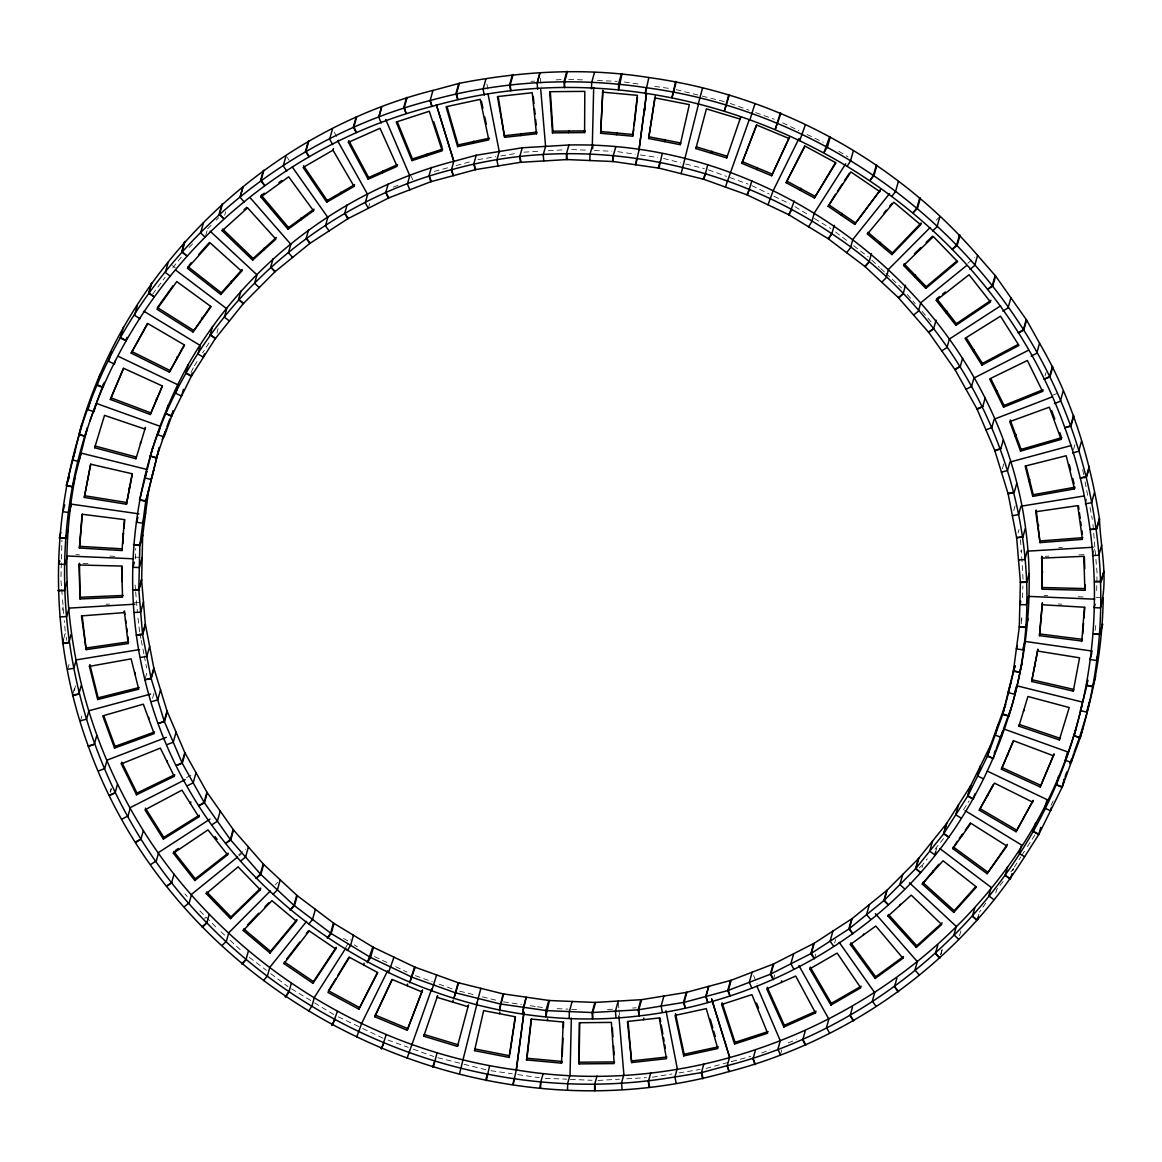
<?xml version="1.0" encoding="UTF-8"?>
<svg xmlns="http://www.w3.org/2000/svg" width="1162" height="1162" viewBox="0 0 1162 1162"><rect width="100%" height="100%" fill="white"/><g stroke="black" fill="none" stroke-linecap="round" stroke-linejoin="round"><path stroke-width="0.75" stroke-dasharray="5 3.75" d="M1022.575 597.82L1022.865 585.997M61.005 576.657L61.92 540.17M135.344 558.878L135.591 548.435M1096.652 590.557L1097.073 573.186L1092.832 522.842M1023.039 579.228L1021.311 549.873L1019.902 554.913M1095.127 630.472L1095.824 625.316M1021.209 623.762L1022.153 616.426L1021.166 620.435M62.225 610.181L63.169 606.811M63.445 639.579L65.333 632.854L64.302 620.697M65.45 633.479L64.854 634.539M67.628 669.312L69.938 660.902M73.061 693.365L75.399 684.941M74.194 690.62L75.603 685.565M205.703 235.552L207.112 230.512M80.512 720.803L82.865 712.379M224.687 215.26L225.617 211.891M217.018 333.131L218.064 328.599M110.172 791.729L111.116 788.359M110.492 792.295L111.436 788.94M145.395 678.1L146.804 673.045M152.585 698.231L153.994 693.177M368.325 208.303L369.734 203.248M204.832 918.808L205.296 917.138M773.369 979.711L774.778 974.671M780.385 1054.82L781.794 1049.78M814.446 958.795L815.855 953.741M834.65 942.934L835.58 939.564M1002.385 468.78L1003.794 463.74M1045.016 375.892L1045.96 372.523M1013.743 510.626L1015.152 505.572M922.018 867.622L922.948 864.252L927.32 858.805M1018.086 532.951L1019.03 529.582M935.744 851.586L936.688 848.216M1073.543 449.563L1074.952 444.523M940.523 954.844L941.932 949.804M940.973 954.394L942.382 949.339M959.507 935.802L960.901 930.733M1085.337 503.8L1087.69 495.39L1084.03 476.522M977.547 918.881L979.9 910.471M995.747 892.924L996.662 889.54L1003.227 881.392M1092.992 553.882L1094.88 547.142M1012.567 870.832L1013.38 868.61L1012.915 870.28M191.105 372.348L194.083 366.277M1050.985 805.353L1054.864 797.597M208.986 342.892L202.609 352.885M152.629 294.131L165.091 277.384M345.637 947.437L350.503 939.797M963.516 809.711L969.137 800.894M1014.324 867.142L1020.861 856.873M1021.805 855.406L1026.482 848.071M1027.44 846.619L1034.921 834.882M194.403 365.725L198.963 358.593M172.717 267.856L182.536 255.596M934.96 849.262L943.704 838.354M985.754 903.15L979.435 912.141M1010.867 871.863L1013.046 869.147M189.072 247.433L194.01 242.466M207.591 228.827L211.281 225.094M216.219 220.141L218.688 217.657M275.205 884.848L277.718 882.321M936.151 220.257L939.927 216.466M919.244 867.985L921.713 865.501M238.675 854.825L245.618 849.19M967.83 263.266L974.802 257.601M238.936 855.915L241.711 853.663M186.385 777.61L192.819 774.328M1052.99 395.08L1059.788 392.48M761.633 1053.019L769.927 1049.838M788.185 1042.851L796.478 1039.656M393.308 187.126L401.384 184.032M456.114 165.57L471.191 161.474M706.06 1068.43L731.886 1061.429M731.857 1061.502L750.812 1056.389M434.297 171.41L449.389 167.357M477.887 159.644L495.738 156.725M500.895 155.926L518.078 153.079M652.405 1077.189L671.839 1074.022M678.913 1072.933L700.12 1069.461M548.319 150.755L565.749 149.68M531.034 81.34L534.622 81.137M556.133 79.873L561.507 79.553M607.523 1009.502L612.911 1009.182M632.651 1008.035L636.253 1007.817M597.98 1080.471L619.491 1079.178M626.667 1078.815L646.377 1077.624M523.902 152.164L541.347 151.133M106.003 604.269L109.591 604.051M134.574 602.57L141.72 602.148M1058.8 547.636L1062.388 547.418M1045.35 556.293L1048.894 556.148M1079.004 554.87L1084.32 554.637M83.025 563.41L90.128 563.585M594.392 150.537L611.895 151.234M568.683 79.306L583.063 79.887M597.442 80.527L617.211 81.34M75.879 554.666L79.495 554.826M109.911 556.104L115.299 556.337M134.995 557.15L142.171 557.455M1044.144 595.351L1047.732 595.496M1078.162 596.774L1083.565 597.007M1096.071 597.529L1101.445 597.762M557.15 1008.674L567.957 1009.11M571.559 1009.299L576.962 1009.517M545.196 1078.292L566.765 1079.178M570.353 1079.396L591.937 1080.282M571.66 149.535L587.406 150.218M1058.321 603.979L1061.879 604.196M624.372 81.994L640.436 84.303M640.335 154.953L657.692 157.422M530.293 1005.74L535.653 1006.51M537.44 1006.757L544.586 1007.788M517.758 1074.603L539.168 1077.668M654.743 86.351L670.794 88.661M617.792 151.685L635.135 154.197M503.509 1001.876L521.36 1004.447M490.974 1070.71L512.369 1073.79M685.653 164.002L704.39 168.635M676.11 89.619L698.856 95.269M702.356 96.141L725.103 101.791M459.658 991.171L475.432 995.093M482.448 996.836L498.207 1000.758M437.798 1057.71L460.544 1063.361M464.03 1064.276L486.776 1069.926M663.517 158.468L680.54 162.738M729.823 177.568L748.008 184.061M730.244 103.447L748.909 110.143M755.692 112.583L774.357 119.279M415.371 975.659L432.366 981.759M439.163 984.199L452.759 989.08M387.905 1040.034L408.269 1047.34M413.338 1049.199L433.702 1056.505M708.37 169.841L726.526 176.392M773.979 196.262L789.811 203.786M782.622 122.823L798.875 130.58M806.994 134.458L823.248 142.214M374.542 956.573L387.556 962.79M395.69 966.668L407.092 972.115M338.389 1016.852L359.523 1026.932M362.747 1028.515L383.881 1038.596M751.858 185.659L769.229 193.996M814.373 218.514L830.83 228.478M838.79 151.234L848.013 156.841M343.502 938.344L348.121 941.147M354.265 944.88L357.344 946.754M291.546 988.833L311.518 1000.976M314.568 1002.864L334.54 1015.007M794.968 206.676L809.899 215.783M853.634 245.734L868.072 256.671M172.412 265.575L175.288 267.754M249.336 957.357L266.49 970.357M270.761 973.625L287.915 986.611M835.551 232.022L849.451 242.582M885.865 273.288L901.625 287.973M215.754 926.884L198.949 909.977M220.998 931.75L224.92 935.41M230.12 940.305L241.899 951.271M871.878 260.23L879.503 267.362M880.781 268.553L884.587 272.111M922.134 311.489L931.677 322.44M184.918 893.854L187.256 896.527M907.304 294.509L915.278 303.66M287.087 157.277L289.193 160.269M334.22 132.163L338.621 140.05M411.275 176.406L412.684 179.703M753.542 975.499L757.072 983.735M486.922 84.216L488.301 91.275M1082.693 469.651L1083.696 474.808M1090.014 507.387L1091.35 514.258M1091.684 515.972L1092.353 519.399M139.6 631.852L137.581 614.524M139.934 633.566L140.936 638.722M141.27 640.436L142.272 645.593M142.941 649.035L143.943 654.177M144.277 655.905L146.601 667.932M66.118 636.921L66.786 640.349M540.403 78.29L541.158 87.208M618.387 1002.806L618.852 1008.151M618.997 1009.88L619.448 1015.225M135.082 584.98L135.533 590.194M135.678 591.923L137.436 612.795M60.976 580.768L61.557 587.725M61.702 589.454L62.443 598.139M62.588 599.868L63.721 613.754M1020.468 539.734L1021.166 548.173"/><path stroke-width="1.5" d="M579.068 1063.898L579.286 1022.72L611.401 1022.415L614.161 1063.579L579.068 1063.898L579.751 1022.821M584.588 132.555L584.806 91.362L549.713 91.696L552.473 132.86L584.588 132.555L585.067 130.87L552.952 131.175L552.473 132.86M615.947 1017.302L615.424 1011.129L618.242 1001.034L594.915 1002.443L549.437 1000.526L503.001 993.859L458.089 982.66L415.168 967.249L373.423 947.364L333.988 923.412L297.254 895.655L263.658 864.397L233.547 829.973L206.923 792.223L184.802 752.613L167.037 711.057L153.834 668.034L145.323 623.994L141.619 580.085L142.665 535.479L148.518 491.323L159.121 448.082M159.31 447.472L145.7 501.418L139.847 545.574L138.786 589.526L142.592 634.728L151.016 678.129L164.22 721.152L182.274 763.289L204.091 802.317L230.323 839.56L260.375 874.027L293.928 905.329L331.17 933.522L370.605 957.473L412.35 977.344L455.272 992.755L500.183 1003.953L546.605 1010.62L592.097 1012.538L638.098 1009.836L684.113 1002.356L727.702 990.59L770.319 974.264L810.829 953.668L848.812 929.048L884.326 900.23L915.54 868.842L943.573 833.924L967.917 795.723L987.627 755.75L1002.69 714.528L1013.366 671.316L1019.292 627.16L1020.381 581.915L1016.677 538.006L1008.166 493.966L994.73 450.333L976.908 408.806L955.077 369.777L928.859 332.535L898.342 297.603L864.746 266.345L828.012 238.588L788.577 214.636L746.832 194.751L703.911 179.34L658.999 168.141L613.231 161.533L567.085 159.557L543.758 160.966L543.235 154.793L545.588 146.368L540.751 89.663M666 1010.737L677.272 1068.546L674.919 1076.956L701.412 1072.628L727.252 1065.641L729.068 1071.524C471.903 1145.688 178.411 999.291 88.21 745.946C39.668 613.333 50.634 460.501 120.528 337.387C186.588 221.172 300.827 133.95 430.143 100.498L431.959 106.425C685.87 33.407 975.514 177.597 1064.871 427.79C1113.181 558.748 1102.012 709.75 1033.221 831.411C967.931 946.246 855.159 1032.815 727.209 1065.67L729.039 1071.611C849.553 1040.179 958.461 962.586 1024.593 856.699M676.095 1083.028L674.904 1076.927C506.138 1106.151 325.796 1045.829 206.821 922.86C81.195 795.331 31.389 598.72 87.382 427.848L72.596 486.776L66.321 485.876L69.139 475.766L68.674 479.209M1089.375 702.022L1086.528 712.117L1080.369 710.578L1082.243 703.852C1025.843 951.213 762.17 1110.93 516.32 1069.955C382.603 1052.118 257.761 979.726 174.009 874.202C87.092 763.928 48.702 616.702 74.949 478.352M540.577 1088.315L540.722 1082.2L543.075 1073.79M566.417 159.572L566.562 153.413L568.915 145.003C804.859 139.76 1024.535 333.901 1029.082 573.767C1031.391 682.254 992.9 791.409 920.609 872.677C848.565 953.087 746.222 1003.707 639.274 1015.908C421.341 1042.27 196.422 895.989 144.93 679.77C118.393 574.115 135.722 459.687 188.186 364.665C244.848 264.98 342.732 189.842 453.805 161.3L436.418 104.856M567.535 1089.491L567.681 1083.304L570.034 1074.894L571.355 1018.13M569.206 1017.709L569.351 1011.536L572.169 1001.441M589.831 160.559L589.976 154.386M591.502 88.791L591.647 82.604L594.465 72.509M593.68 87.441L592.315 146.005L589.976 154.415M592.693 148.663L592.78 145.003M613.231 161.533L613.376 155.388L615.729 146.978M594.508 1090.61L594.653 1084.451L596.992 1076.041M618.242 1001.078L641.584 999.669L686.277 992.406L708.704 986.32L705.886 996.43L707.731 1002.37L705.886 996.43L708.733 986.349L731.159 980.292L773.732 963.894L814.213 943.239L852.167 918.561L887.143 890.136L918.372 858.747L946.391 823.829L970.735 785.628L990.445 745.655L1005.696 703.823L1002.69 714.528L1008.877 716.068C1065.06 538.718 985.739 335.193 831.876 233.765C722.038 159.368 579.548 133.848 451.466 169.754L453.296 175.68L475.723 169.594L520.416 162.331L543.758 160.922M1074.037 752.337C1092.745 703.141 1102.418 650.415 1103.232 597.834M1039.511 343.197C1071.059 397.041 1089.811 457.61 1099.484 519.051C1100.53 548.493 1108.621 579.01 1100.414 607.929L1094.096 607.668L1095.04 604.298M561.522 1063.143L563.221 1022.023L531.179 1019.074L526.517 1059.918L561.522 1063.143L561.987 1061.458L526.982 1058.248L526.517 1059.918M562.219 1056.098L562.96 1038.218M563.396 1027.484L563.614 1022.124M600.652 133.252L602.831 90.433L600.652 133.252L632.694 136.201L633.769 129.185M617.182 132.642L616.673 134.719M79.423 548.028L82.066 514.243L124.407 519.603L121.981 550.541L79.423 548.028L82.4 514.33M122.852 543.7L123.245 533.358M124.073 528.231L124.741 519.646M1039.467 635.658L1042.372 603.049L1039.467 635.658L1081.807 641.032L1082.272 639.347L1039.932 633.973M1081.807 641.032L1084.466 607.232L1041.893 604.734M1082.693 634.016L1083.536 623.34M1083.957 618.01L1084.785 607.334M526.982 1058.248L531.455 1019.161M632.694 136.201L637.357 95.342L602.352 92.118M634.176 125.641L637.43 97.216M486.37 1080.558L489.522 1066.091M612.563 161.474L613.376 155.388M513.967 1078.365L513.154 1084.451L516.277 1069.941L524.004 1011.986L516.32 1069.955M636.587 158.715L635.774 164.801L638.955 150.305L646.435 94.107L638.955 150.305M430.114 100.571L432.961 90.389C265.575 132.846 124.726 267.681 78.871 434.733L85.029 436.258C133.427 275.946 270.02 147.487 431.959 106.425L430.114 100.571C500.009 80.991 574.275 76.837 646.014 87.644L645.259 93.744L648.846 77.549C774.865 94.761 894.522 158.86 977.576 255.35L974.744 265.473L969.936 269.366M658.999 168.141L662.166 153.645M539.909 1088.286L540.722 1082.2M509.072 1057.42L515.245 1016.779L483.639 1010.591L474.532 1050.651L509.072 1057.42L509.537 1055.735L475.011 1048.966L474.532 1050.651M648.643 138.496L654.802 97.855L689.342 104.624L680.249 144.684L648.643 138.496L655.281 96.17M509.813 1053.963L515.449 1016.852M84.303 497.438L90.607 464.175L132.221 473.776L126.455 504.235L84.303 497.438L90.738 464.234M126.455 504.235L132.366 473.791M664.984 139.513L664.446 141.59M1031.653 681.484L1037.884 649.355L1031.653 681.484L1073.281 691.099L1073.746 689.415L1032.132 679.799M1073.281 691.099L1079.571 657.823L1037.419 651.025M1006.103 702.182L1014.963 666.131M81.848 424.014L66.408 485.237L72.596 486.776M146.833 471.22L139.513 499.878L145.7 501.418L148.634 490.684M152.658 447.617L147.254 469.535L81.166 453.107L78.813 461.517L72.625 459.978L75.472 449.883M433.223 1067.37L437.028 1053.033M658.346 168.011L659.813 162.055M459.469 1073.935L477.248 1002.835M476.594 1004.375L480.879 988.325M681.121 173.675L698.478 104.304M698.246 104.115L702.531 88.065M703.911 179.34L707.716 164.975M485.701 1080.457L487.168 1074.501M1086.862 685.333L1082.723 702.168L1016.619 685.725L1014.281 694.15L1008.093 692.61L1010.911 682.515M457.45 1046.41L468.475 1005.014L467.995 1006.699L437.159 997.359L437.638 995.674L423.767 1036.199L457.45 1046.41L457.93 1044.725L424.232 1034.514L423.767 1036.199M695.878 148.576L706.423 108.865L740.107 119.076L740.586 117.391L726.715 157.916L695.878 148.576L696.358 146.891L727.18 156.231L726.715 157.916M87.992 409.678L90.781 399.568M99.961 374.542L96.925 385.247L102.881 387.382L104.304 382.342M64.723 504.933L62.85 511.658L69.154 512.573L71.507 504.163L138.874 513.851M166.398 428.56L156.304 458.177L150.305 456.027C192.311 316.877 310.879 205.369 451.452 169.725L453.267 175.651L430.841 181.708L388.863 197.845L347.787 218.761L309.833 243.439L274.857 271.864L243.207 303.732L215.246 338.694L191.265 376.372L171.802 415.764L164.06 436.97L158.047 434.82L160.4 426.396L96.315 403.403L93.962 411.827L87.963 409.663M60.816 532.414L59.393 538.108L65.711 538.369L68.064 529.959M111.494 351.2L108.705 361.309L114.428 364.04L115.372 360.67M123.346 327.292L120.252 337.968L125.961 340.684L126.905 337.329M58.768 564.166L59.698 560.81L58.725 564.166L65.087 564.442L67.44 556.017L133.557 558.791M94.659 447.733L95.124 446.048L136.404 457.058L135.925 458.743L94.659 447.733L104.522 415.357L144.959 429.098L145.439 427.413L135.925 458.743M110.332 399.452L123.666 368.31L162.491 386.031L150.276 414.543L110.332 399.452L123.433 368.267M137.377 305.286L134.589 315.396L139.992 318.693M58.158 590.877L64.462 590.499L66.8 582.089M131.19 353.103L147.835 323.559L184.613 345.07L169.361 372.13L131.19 353.103L147.429 323.428M151.438 283.296L148.62 293.39L154.009 296.688L148.954 292.853L151.772 282.758M79.016 564.993L79.481 563.309L80.033 598.953L122.547 597.137L121.618 566.068L79.016 564.993L80.033 598.953M168.127 262.336L165.338 272.46L170.378 276.265M63.445 639.579L62.516 642.949L68.848 642.571L71.202 634.162M184.511 241.943L181.693 252.038L186.733 255.843L182.1 251.529L184.918 241.435M140.442 443.913L140.515 442.112M203.423 222.828L200.634 232.952L205.238 237.237M129.345 489.013L129.403 487.241M150.276 414.543L162.288 385.944M86.613 647.946L128.619 641.845L128.14 643.53L86.148 649.631L82.182 615.991M156.391 400.294L156.463 398.45M72.77 695.66L78.842 694.034L81.18 685.609M123.201 535.072L123.666 533.387M169.361 372.13L184.235 344.896M89.401 666.378L89.866 664.693L98.16 697.839L97.695 699.524L138.714 689.197L131.117 658.854L89.401 666.378L97.695 699.524M121.981 550.541L122.46 548.856L79.887 546.358M176.987 358.608L177.089 356.719M146.79 471.22L144.901 477.945L151.089 479.485L153.907 469.39M221.957 204.236L219.139 214.345L223.743 218.63L219.603 213.881L222.421 203.786M172.964 411.304L171.555 416.345L165.803 413.599L168.156 405.189M137.929 517.221L136.52 522.275L142.824 523.176L145.642 513.081M122.083 581.61L122.126 566.112M192.965 331.969L211.092 306.666L176.769 281.582L156.972 309.237L192.965 331.969L210.554 306.39M222.174 230.759L222.654 229.074L253.127 258.458L252.648 260.128L222.174 230.759L247.579 207.809L275.888 239.14L252.648 260.128M173.211 410.709L171.802 415.764L165.803 413.599M192.209 373.017L191.265 376.372L185.833 373.075L188.186 364.665M133.456 565.603L134.4 562.234M202.028 319.318L202.144 317.4M142.708 534.84L139.89 544.934L133.528 544.658L139.847 545.574L142.665 535.479M183.451 389.357L181.562 396.082L175.825 393.337L178.164 384.927L118.393 356.4M128.14 643.53L124.319 610.965L124.799 614.407M240.055 197.279L242.873 187.184L240.084 197.308L244.194 202.028M142.171 557.455L139.353 567.55L132.991 567.288M88.472 746.541L94.311 744.305L96.664 735.88M204.381 353.916L203.437 357.271L198.005 353.974L200.358 345.564L143.87 311.198M220.838 294.494L221.303 292.824L242.103 269.54L241.623 271.225L220.838 294.494L187.416 268.306L210.133 242.858L241.623 271.225M141.604 579.431L138.786 589.526L132.439 589.904L138.801 590.18L141.619 580.085M215.246 338.694L210.177 334.874L212.53 326.464M231.223 282.86L231.383 280.913M263.353 170.611L260.535 180.706L264.66 185.426L261.043 180.299L263.861 170.204M143.507 602.032L140.689 612.127L134.356 612.505M313.987 209.073L313.508 210.758L288.074 229.248L260.884 197.003L261.363 195.318L264.282 193.197M145.323 623.994L142.505 634.089L136.259 635.106L142.592 634.728L145.41 624.633M243.207 303.732L238.573 299.418L240.926 291.008M134.908 674.033L134.981 672.435M114.544 748.081L102.735 715.879L143.318 704.172L154.139 733.643L114.544 748.081L115.009 746.396L103.825 715.894M286.041 155.81L283.237 165.934L286.84 171.032M149.666 646.333L146.848 656.428L140.587 657.445M264.268 249.641L264.457 247.651M136.52 794.764L121.313 763.87L121.778 762.185L136.985 793.08L136.52 794.764L174.242 776.376L174.721 774.691L136.985 793.08M109.548 795.665L115.096 792.833L117.449 784.423M153.834 668.034L151.016 678.129L144.93 679.77L151.176 678.753L153.994 668.658M274.857 271.864L270.702 267.115L273.055 258.705M308.25 141.43L305.432 151.525L309.019 156.623L305.969 151.176L308.787 141.081M148.721 718.9L148.794 717.346M288.074 229.248L288.554 227.563L312.578 210.104M160.559 689.85L157.727 699.945L151.641 701.601M300.798 219.996L301.016 217.991M167.037 711.057L164.22 721.152L158.352 723.418L164.452 721.762L167.27 711.667M332.463 129.026L329.659 139.149L332.681 144.582M309.833 243.439L306.216 238.312L308.569 229.887M326.725 202.173L327.205 200.489L354.541 184.714L354.076 186.399L326.725 202.173L303.108 167.43L332.986 150.189L333.465 148.518M135.78 842.494L140.98 839.109L143.333 830.699M167.284 762.243L167.372 760.718M176.072 732.133L173.254 742.227L167.386 744.479M348.397 142.345L348.861 140.675L368.644 177.539L368.18 179.224L397.128 166.326L380.032 128.27L348.397 142.345L368.18 179.224M356.138 116.999L353.321 127.108L356.356 132.526L353.902 126.803L356.719 116.708M340.408 194.286L340.655 192.253M184.802 752.613L181.984 762.708L176.406 765.54L182.274 763.289L185.092 753.194M163.377 839.08L163.842 837.395L199.298 815.245L198.818 816.93L163.377 839.08L144.945 809.827L181.955 790.16L198.818 816.93M347.787 218.761L344.736 213.3L347.075 204.89M378.783 117.246L381.601 107.136L378.797 117.275L381.238 122.969M173.356 853.228L173.821 851.557L195.274 878.835L194.809 880.52L173.356 853.228L207.969 829.886L227.607 854.869L194.809 880.52M196.029 772.686L193.212 782.781L187.634 785.628M190.394 803.552L190.858 801.867M166.863 886.504L171.671 882.612L174.009 874.202M206.923 792.223L204.091 802.317L198.862 805.716L204.454 802.869L207.272 792.774M382.661 172.775L382.937 170.727M406.511 97.608L403.693 107.703L406.134 113.397L404.303 107.47L407.121 97.376M388.268 198.106L385.813 192.384L388.166 183.974M220.228 811.105L217.41 821.2L212.181 824.599M206.255 893.622L206.72 891.937L230.962 916.963L230.483 918.648L206.255 893.622L238.065 866.852L260.259 889.758L230.483 918.648M411.958 160.632L396.227 122.039L429.286 111.261L442.214 150.769L411.958 160.632L412.437 158.947L397.389 122.039M202.478 927.232L206.821 922.86L209.175 914.45M233.141 829.465L230.323 839.56L225.501 843.467L230.73 840.082L233.547 829.973M227.607 854.869L228.072 853.184L195.274 878.835M427.093 155.693L427.413 153.631M430.841 181.708L429.025 175.782L431.363 167.357M458.758 83.475L455.94 93.57L457.77 99.467L456.579 93.396L459.397 83.301C521.622 71.129 586.04 67.425 648.846 77.549M248.407 846.924L245.589 857.033L240.752 860.94M457.61 146.63L446.077 106.744L480.182 99.366L488.824 139.876L457.61 146.63L458.089 144.945L447.05 106.802M451.466 169.754L453.805 161.3M243.265 930.544L243.73 928.859L270.485 951.358L270.02 953.043L243.265 930.544L271.952 900.652L296.441 921.248L270.02 953.043M263.193 863.932L260.375 874.027L256.018 878.414L260.84 874.492L263.658 864.397M485.905 78.972L483.101 89.14L484.263 95.168M260.259 889.758L260.724 888.088L230.962 916.963M473.224 143.246L473.588 141.168M242.219 964.213L246.053 959.42L248.407 951.01M475.069 169.739L473.893 163.668L476.231 155.258L522.246 147.777L568.915 145.003M280.231 879.794L277.413 889.889L273.041 894.275M512.413 74.717L509.595 84.811L510.772 90.839L510.249 84.695L513.067 74.6M499.239 151.496L496.9 159.949L498.077 166.021M505.092 135.649L536.931 132.105L536.466 133.775L504.628 137.334L498.222 96.678M296.746 895.234L293.928 905.329L290.079 910.151L294.436 905.764L297.254 895.655M283.978 963.603L284.443 961.918L313.435 981.629L312.97 983.313L283.978 963.603L309.223 930.907L335.745 948.962L312.97 983.313M296.441 921.248L296.906 919.563L270.485 951.358M520.547 135.562L520.954 133.47M537.135 83.083L539.952 72.988L537.135 83.156L537.657 89.256M520.416 162.331L519.893 156.187L522.246 147.777M285.663 997.054L288.946 991.898L291.299 983.473M315.367 909.323L312.549 919.418L308.685 924.24M566.838 71.434L564.02 81.529L564.529 87.644L564.674 81.5L567.492 71.39M333.436 923.049L330.618 933.144L327.306 938.33L331.17 933.522L333.988 923.412M335.745 948.962L336.225 947.277L313.435 981.629M568.538 132.7L568.988 130.609M353.437 935.207L350.619 945.302L347.307 950.487M332.317 1025.392L337.372 1011.506M363.619 964.954L364.084 963.269M372.842 947.059L367.308 962.659L370.605 957.473L373.423 947.364M358.855 1009.153L377.752 972.594L349.471 957.299L327.96 992.435L358.855 1009.153L377.403 972.507M621.423 73.685L618.605 83.795L618.46 89.895L622.091 73.714M407.194 1030.258L422.474 990.242L407.194 1030.258L374.73 1016.721L391.986 979.464M394.005 957.154L388.457 972.754M381.688 1048.923L386.133 1034.776M407.136 985.725L407.615 984.04M414.543 967.002L409.62 982.849L415.168 967.249M675.63 81.442L672.014 97.593L676.299 81.543M436.636 974.918L431.712 990.779M680.249 144.684L680.714 142.999L649.108 136.811M452.584 1002.022L453.049 1000.351M458.089 982.66L453.805 998.71L458.729 982.849M711.304 153.239L711.885 151.176M728.777 94.63L724.492 110.651L729.416 94.79M503.001 993.859L499.369 1010.039L503.654 993.989M499.442 1013.685L499.907 1012M754.879 103.912L749.955 119.773M789.623 136.869L771.597 175.738L741.879 163.348L756.506 125.002M747.457 194.998L751.901 180.822M756.738 169.55L757.363 167.488M780.312 113.077L775.403 128.909L780.937 113.31M771.597 175.738L788.853 138.481M548.769 1000.467L545.951 1010.562L545.806 1016.706L549.437 1000.526M547.2 1020.541L547.68 1018.856M786.122 182.666L805.019 146.121L835.914 162.825L814.402 197.961L786.122 182.666L804.67 146.02M805.324 124.944L799.776 140.544M789.158 214.941L794.227 201.026M800.269 190.321L800.938 188.273M829.683 136.608L824.148 152.178L827.46 146.993L830.278 136.898M814.402 197.961L835.449 162.68M594.915 1002.443L592.097 1012.538L592.62 1018.682L592.751 1012.538L595.583 1002.428M854.666 224.353L880.375 189.972L854.666 224.353L828.128 206.313L835.536 194.17M853.315 150.9L850.482 161.024L847.2 166.195M828.564 238.951L831.876 233.765L834.229 225.355M841.39 215.333L842.101 213.314M640.916 999.741L638.098 1009.836L639.274 1015.908L638.766 1009.763L641.584 999.669M876.337 164.946L873.519 175.041L870.236 180.197L874.085 175.389L876.903 165.294M643.341 1019.713L643.806 1018.028M631.663 1062.562L627.422 1021.485L659.261 1017.941L666.451 1058.684L631.663 1062.562L628.076 1021.587M867.433 234.027L867.912 232.342L892.401 252.938L891.937 254.609L867.433 234.027L893.854 202.232L920.624 224.716L891.937 254.609M663.923 995.979L661.105 1006.118L662.296 1012.175M865.254 266.766L869.103 261.944L871.456 253.534M879.692 244.325L880.433 242.335M895.51 191.643L898.357 181.519M648.933 1087.4L648.411 1081.256L650.764 1072.846M686.277 992.406L683.459 1002.501L685.289 1008.427L684.113 1002.356L686.931 992.261M919.781 197.787L916.963 207.882L913.129 212.675L917.486 208.288L920.304 198.194M903.629 265.502L904.094 263.818L926.274 286.724L925.809 288.408L903.629 265.502L933.391 236.612L957.633 261.653L925.809 288.408M683.706 1055.895L675.049 1015.399L706.264 1008.645L717.796 1048.516L683.706 1055.895L684.171 1054.21L675.514 1013.714M920.624 224.716L921.088 223.031L892.401 252.938M898.807 298.068L903.164 293.681L905.518 285.271M914.712 276.963L915.496 275.002M939.927 216.466L937.08 226.59L932.737 230.947M702.603 1078.699L701.412 1072.628L703.765 1064.218M721.66 1004.505L722.139 1002.821L735.067 1042.329L734.587 1044.013L767.646 1033.236L751.916 994.643L721.66 1004.505L734.587 1044.013M730.52 980.496L727.702 990.59L730.157 996.313L728.342 990.387L731.159 980.292M936.281 300.406L969.064 274.74L990.518 302.033L955.919 325.375L936.281 300.406L936.746 298.721L939.608 296.484M752.134 972.202L749.316 982.297L751.756 988.02M727.209 1065.67L729.605 1057.217L711.667 999.088L729.605 1057.217M959.521 234.768L956.704 244.862L952.361 249.234L957.183 245.327L960.001 235.218M928.859 332.535L933.682 328.628L936.035 320.218M946.1 312.898L946.899 310.966M773.137 964.155L770.319 974.264L773.369 979.711L770.914 973.988L773.732 963.894M955.919 325.375L956.384 323.69L990.997 300.348M754.879 1064.624L753.049 1058.698L755.402 1050.288M781.227 982.5L781.692 980.815M793.675 953.697L790.857 963.792L793.907 969.253M955.077 369.777L960.32 366.379L962.659 357.969M784.321 1025.32L815.956 1011.231L815.492 1012.915L783.842 1027.005L784.321 1025.32L767.211 987.264M973.495 351.723L974.322 349.835M995.137 275.496L992.319 285.591L987.511 289.483L992.755 286.084L995.573 275.99L977.562 255.364M813.647 943.573L810.829 953.668L814.446 958.795L811.396 953.334L814.213 943.239M809.798 968.876L810.277 967.191L831.353 1003.387L830.888 1005.072L809.798 968.876L837.148 953.087L860.766 987.831L830.888 1005.072M981.919 365.115L1018.943 345.448L1000.511 316.195L965.056 338.331L981.919 365.115L982.398 363.43L1017.868 344.577M832.907 931.067L830.089 941.162L833.706 946.289M805.281 1045.292L802.826 1039.569L805.179 1031.159M1008.064 307.857L1010.911 297.748M977.198 409.387L982.776 406.555L985.129 398.13M996.589 393.032L997.446 391.187M851.63 918.953L848.812 929.048L852.966 933.798L849.335 928.67L852.167 918.561M850.366 944.517L850.831 942.832L875.669 976.777L875.204 978.462L850.366 944.517L875.799 926.027L902.99 958.258L875.204 978.462M1026.22 319.506L1023.402 329.601L1018.202 332.986L1023.78 330.139L1026.598 320.044L995.573 275.99M1004.026 405.494L1043.04 389.706L1042.575 391.391L1003.547 407.165L1004.026 405.494L990.881 378.783M869.394 904.544L866.576 914.639L870.716 919.389M863.076 935.265L863.802 933.914M994.962 450.943L1000.831 448.677L1003.169 440.267M853.213 1020.919L850.163 1015.472L852.501 1007.062M886.664 890.571L883.846 900.666L888.48 904.98L884.326 900.23L887.143 890.136M1015.152 436.36L1016.024 434.544M887.986 916.135L888.451 914.45L916.774 945.781L916.31 947.466L887.986 916.135L911.226 895.132L941.699 924.516L916.31 947.466M1059.759 432.627L1061.618 437.711L1061.153 439.381L1020.556 451.103L1021.035 449.418L1010.214 419.947M902.729 874.42L899.911 884.514L904.544 888.828M1008.166 493.966L1014.252 492.325L1016.605 483.9M899.606 905.634L900.361 904.254M1052.452 366.335L1049.635 376.43L1044.086 379.262L1049.954 376.996L1052.772 366.901M918.372 858.747L915.54 868.842L920.609 872.677L915.976 868.363L918.793 858.268M1028.966 481.242L1029.837 479.47M932.563 841.027L929.745 851.121L934.8 854.942L935.744 851.586M922.25 884.05L943.05 860.766L976.472 886.969L953.741 912.402L922.25 884.05L938.896 864.252M898.139 991.796L894.522 986.669L896.875 978.244M902.99 958.258L903.455 956.573L875.669 976.777M1033.236 494.721L1074.952 487.212L1074.487 488.897L1032.757 496.406L1033.236 494.721L1026.061 466.078M1063.157 391.173L1060.31 401.282L1054.471 403.534M1016.677 538.006L1022.923 536.989L1025.276 528.565M932.65 872.415L933.115 870.73M946.391 823.829L943.573 833.924L949.005 837.221L943.936 833.401L946.754 823.306M1035.734 511.745L1036.213 510.06L1040.019 542.61L1082.418 539.371L1077.726 505.644L1035.734 511.745L1040.019 542.61M958.563 804.729L955.745 814.823L961.177 818.121M1037.884 527.17L1038.77 525.442M1020.773 601.175L1019.829 604.545L1026.191 604.806L1028.544 596.396L1094.662 599.171M1020.396 582.569L1026.743 582.191L1029.082 573.767M1073.528 415.459L1070.71 425.553L1064.871 427.79L1070.957 426.149L1073.79 416.054M952.796 848.609L970.909 823.306L1006.902 846.038L987.104 873.679L952.796 848.609L957.285 841.303M970.415 786.18L967.597 796.275L973.349 799.02L974.758 793.98M970.735 785.628L967.917 795.723L973.349 799.02M980.437 765.918L977.62 776.013L983.357 778.758M961.846 835.957L962.673 834.505M1042.27 589.207L1041.806 556.438L1042.27 589.207L1084.872 590.267L1085.235 585.009M1017.287 645.549L1016.358 648.919L1022.662 649.834L1025.015 641.409L1092.382 651.112M990.445 745.655L987.38 756.331L993.379 758.495L995.732 750.071L994.193 753.194M997.94 725.03L995.122 735.125L1001.136 737.274L1003.009 730.549M1014.891 665.637L1013.482 670.677L1019.67 672.217L1022.023 663.807M1014.775 666.262L1013.366 671.316L1019.67 672.217M1019.292 627.16L1025.654 627.436L1027.992 619.012M939.579 958.214L935.439 953.465L937.792 945.055M1041.806 573.665L1042.692 571.98M1081.517 441.197L1078.67 451.292L1072.613 452.933M1016.038 831.716L1033.163 800.473L1016.038 831.716L979.261 810.19L993.292 784.466M953.741 912.402L954.22 910.717L975.746 886.621M986.887 796.667L987.729 795.186M1040.687 620.188L1041.573 618.547M1040.208 786.964L1054.021 754.138L1040.208 786.964L1001.397 769.229L1013.395 740.63M1007.498 754.98L1008.355 753.455M1089.23 466.34L1086.397 476.435L1080.34 478.076L1086.601 477.059L1089.419 466.95M1034.543 666.262L1035.415 664.664M1018.914 726.177L1019.394 724.492L1059.831 738.233L1059.352 739.918L1018.914 726.177L1027.92 696.503L1069.229 707.542L1059.352 739.918M1023.431 711.347L1024.303 709.793M977.082 920.565L972.449 916.252L974.802 907.842M987.104 873.679L1007.381 844.353M1094.401 492.688L1091.554 502.783L1085.337 503.8M978.419 916.687L977.489 920.057L972.449 916.252M1099.368 518.412L1096.55 528.521L1090.334 529.523L1096.667 529.146L1099.484 519.051M1010.228 879.242L1005.159 875.407L1007.512 866.997M1101.692 545.094L1098.831 555.189L1092.527 555.567M1011.971 873.65L1010.562 878.704L1005.159 875.407M1103.842 571.123L1101.024 581.232L1094.72 581.596L1101.082 581.871L1103.9 571.777M965.056 810.64L1021.543 844.992L1019.19 853.416L1024.623 856.714L1038.654 834.708L1033.221 831.411L1035.56 822.986M1040.818 827.402L1038.654 834.708L1062.039 787.458L1080.152 737.986L1083.129 727.267M1091.902 652.797L1090.029 659.522L1096.332 660.437L1099.15 650.342M1064.392 779.034L1062.039 787.458L1056.287 784.713L1058.64 776.303M1051.407 807.416L1050.506 810.8L1044.754 808.055L1047.107 799.645L987.322 771.118M1102.607 623.892L1099.789 633.987L1093.471 633.726L1099.775 634.626L1102.593 624.531M1095.679 676.124L1092.774 686.858L1086.586 685.319L1087.995 680.278M646.057 87.687C799.369 108.139 941.133 199.428 1023.78 330.139C1099.63 450.014 1121.533 602.134 1080.152 737.986L1074.153 735.837L1076.491 727.427M1064.61 778.438L1062.257 786.848L1056.287 784.713M1073.543 754.007L1071.219 762.432L1065.22 760.268L1067.573 751.858L1003.474 728.865L1011.231 707.658M166.878 426.875L169.754 418.945M89.764 421.327L96.315 403.403M96.911 401.776L103.447 383.852M703.271 179.151L705.378 173.385M431.639 989.022L407.121 1058.088M749.258 119.686L725.364 187.082M432.584 1067.21L434.69 1061.443M996.328 748.444L1002.879 730.491M1065.075 776.753L1066.861 771.873M1069.839 763.724L1071.625 758.83M162.215 439.541L165.135 431.625M741.879 163.348L756.68 125.017L789.158 138.539M1001.397 769.229L1013.598 740.731L1053.542 755.823M374.73 1016.721L392.277 979.537L421.995 991.912M746.832 194.751L749.563 189.246M387.672 970.691L361.76 1023.141L356.676 1037.056M798.991 138.481L773.064 190.931L767.995 204.846M381.063 1048.69L383.78 1043.186M979.261 810.19L994.512 783.144L1032.698 802.158M335.92 978.535L328.425 990.75L359.334 1007.469M337.779 975.484L349.007 957.154M788.577 214.636L791.874 209.436M345.84 948.076L314.336 997.49L311.982 1005.9L308.685 1011.1M845.718 163.769L814.228 213.183L811.875 221.608L808.563 226.793M331.722 1025.102L335.019 1019.916M837.511 191.178L842.465 183.712M844.454 180.72L849.407 173.254M828.128 206.313L850.918 171.947L879.895 191.657M173.065 285.721L157.436 307.552L193.429 330.284M959.304 838.485L962.325 834.272M965.346 830.046L970.372 823.03M286.636 959.086L299.811 942.019M306.39 933.493L308.584 930.646M828.012 238.588L831.876 233.765M306.594 921.379L269.845 967.249L267.507 975.659L263.643 980.481M889.569 193.589L852.835 239.445L850.482 247.855L846.633 252.677M891.675 196.436L895.539 191.628M285.097 996.706L288.946 991.898M883.991 212.995L886.286 210.22M889.729 206.081L892.038 203.306M189.086 265.27L191.469 262.597M198.644 254.565L209.407 242.524M247.462 924.967L258.69 913.274M264.936 906.767L268.669 902.874M864.746 266.345L869.103 261.944M270.354 890.934L228.783 932.723L226.43 941.147L222.073 945.534M930.05 227.607L888.48 269.41L886.141 277.82L881.769 282.206M241.696 963.806L246.053 959.42M914.45 253.781L920.914 247.491M926.099 242.466L932.563 236.191M244.035 209.756L246.707 207.33M253.127 258.458L276.367 237.455M916.774 945.781L942.164 922.831M926.274 286.724L956.718 261.13M898.342 297.603L903.164 293.681M237.542 857.048L191.585 894.319L189.246 902.743L184.424 906.65M966.726 265.459L920.769 302.745L918.416 311.155L913.593 315.076M201.999 926.782L206.821 922.86M942.455 294.262L945.302 292.025M278.909 182.565L281.829 180.444M260.884 197.003L288.67 176.813L313.508 210.758M175.331 850.54L178.338 848.507M928.453 332.027L933.682 328.628M210.002 819.123L158.671 852.443L156.318 860.868L151.089 864.252M1000.685 305.766L949.339 339.086L947.001 347.511L941.772 350.895M1002.864 311.242L1008.093 307.843M166.427 886.01L171.671 882.612M831.353 1003.387L861.231 986.16M954.728 369.225L960.32 366.379M185.15 779.673L130.391 807.561L128.038 815.971L122.46 818.818M1028.66 350.169L973.901 378.057L971.548 386.467L965.971 389.314M1031.144 356.124L1036.722 353.277L1039.54 343.182L1026.598 320.044M135.402 841.956L140.98 839.109M368.644 177.539L397.607 164.641M121.313 763.87L160.327 748.096L174.242 776.376M976.908 408.806L982.776 406.555M166.34 737.362L107.049 760.151L104.711 768.576L98.843 770.827M1051.741 397.07L994.149 419.206L991.796 427.616L985.928 429.867M109.228 795.098L115.096 792.833M115.009 746.396L154.604 731.958M412.437 158.947L442.693 149.085M735.067 1042.329L768.126 1031.551M1021.035 449.418L1061.618 437.711M432.932 90.476L459.397 83.301M476.231 155.258L453.819 161.329L436.389 104.885M994.73 450.333L1000.831 448.677M150.566 694.106L88.922 710.752L86.569 719.162L80.483 720.803M1071.538 445.438L1009.894 462.084L1007.541 470.508L1001.441 472.15M88.21 745.946L94.311 744.305M98.16 697.839L139.179 687.512M458.089 144.945L489.304 138.191M684.171 1054.21L718.276 1046.831M62.632 643.588L68.848 642.571M1008.006 493.342L1014.252 492.325M139.425 649.602L76.198 659.885L73.845 668.295L67.599 669.312M1084.175 495.956L1020.933 506.24L1018.595 514.65L1012.334 515.667M72.581 695.05L78.842 694.034M632.128 1060.877L666.915 1056.999M1040.498 540.926L1082.882 537.686M123.855 612.65L81.456 615.889L86.148 649.631M1016.59 537.367L1022.923 536.989M134.923 604.196L69.008 608.118L66.655 616.528L60.308 616.906M1093.093 547.258L1027.179 551.166L1024.826 559.59L1018.493 559.968M80.498 597.268L123.012 595.467M1041.326 558.123L1083.841 556.322L1084.872 590.267M579.548 1062.228L614.625 1061.894M1042.735 587.522L1085.337 588.582M1020.381 581.915L1026.743 582.191M58.1 590.223L64.462 590.499M601.132 131.567L633.174 134.516M139.513 499.878L145.816 500.778M1019.335 626.521L1025.654 627.436M59.407 537.469L65.711 538.369M1086.586 685.319L1092.861 686.234M84.782 495.767L126.934 502.55M150.305 456.027L156.492 457.567M1074.153 735.837L1080.311 737.362M1002.879 713.918L1008.877 716.068M79.031 434.109L85.029 436.258M110.811 397.767L150.755 412.859M742.344 161.663L772.076 174.053M375.195 1015.036L407.673 1028.573M1001.862 767.545L1040.673 785.28M185.833 373.075L191.585 375.82M987.627 755.75L993.379 758.495M97.143 384.637L102.881 387.382M1033.221 831.411L1038.93 834.142M131.655 351.432L169.826 370.446M786.587 180.981L814.882 196.276M979.74 808.505L1016.503 830.031M210.177 334.874L215.609 338.171M120.528 337.387L125.961 340.684M828.593 204.628L855.13 222.668M953.261 846.924L987.584 871.994M238.573 299.418L243.628 303.253M175.564 270.005L226.735 308.729L224.382 317.153L229.437 320.973M940 848.681L991.157 887.419L988.804 895.829L993.873 899.664M187.881 266.621L221.303 292.824M922.73 882.365L954.22 910.717M270.702 267.115L275.336 271.429M210.191 231.238L256.991 274.857L254.638 283.267L259.271 287.58M909.483 882.829L956.297 926.448L953.944 934.858L958.577 939.172M935.439 953.465L940.043 957.764M306.216 238.312L310.37 243.047M250.048 197.613L290.82 244.296L288.466 252.706L292.606 257.456M875.393 913.637L917.326 961.657L914.973 970.067L919.127 974.816M894.522 986.669L898.647 991.389M261.363 195.318L288.554 227.563M936.746 298.721L956.384 323.69M214.985 836.538L217.163 839.313M344.736 213.3L348.353 218.427M292.316 167.052L327.829 217.396L325.476 225.806L329.093 230.933M839.182 942.324L874.696 992.653L872.342 1001.063L875.959 1006.19M850.163 1015.472L853.75 1020.57M303.587 165.745L327.205 200.489M966.464 338.142L982.398 363.43M145.41 808.142L163.842 837.395M332.986 150.189L354.076 186.399M385.813 192.384L388.863 197.845M337.677 140.892L367.628 194.432L365.275 202.842L368.325 208.303M798.904 965.564L828.84 1019.103L826.487 1027.513L829.537 1032.974M802.826 1039.569L805.862 1045.001M815.492 1012.915L795.709 976.051L766.746 988.935L783.842 1027.005M1042.575 391.391L1027.368 360.496L989.632 378.899L1003.547 407.165M429.025 175.782L431.48 181.504M385.711 119.497L409.765 175.665L407.412 184.075L409.866 189.798M756.941 986.204L780.283 1040.716L777.944 1049.141L780.399 1054.864M753.049 1058.698L755.489 1064.392M756.491 1003.024L758.539 1008.064M1051.668 410.593L1054.776 419.061M1061.153 439.381L1049.33 407.194L1009.749 421.632L1020.556 451.103M433.687 121.603L442.126 147.356M473.893 163.668L475.723 169.594M701.412 1072.628L703.242 1078.525M710.243 1019.089L712.756 1027.76M713.758 1031.231L715.269 1036.431M1069.272 464.539L1070.58 469.768M1072.773 478.483L1074.08 483.726M1074.487 488.897L1066.179 455.751L1025.174 466.078L1032.757 496.406M481.402 101.21L482.913 108.255M484.786 117.057L486.297 124.102M519.893 156.187L521.084 162.259M487.982 93.73L499.239 151.539M648.411 1081.256L649.587 1087.283M504.628 137.334L497.438 96.591L532.225 92.713L536.466 133.775M660.045 1018.028L660.67 1021.572M661.294 1025.116L662.848 1033.977M663.473 1037.521L664.098 1041.05M664.722 1044.594L665.347 1048.139M1078.452 505.731L1078.946 509.29M1079.44 512.834L1080.181 518.165M1080.66 521.709L1081.154 525.268M1081.895 530.584L1082.388 534.142M125.511 619.549L125.99 622.977M126.702 628.119L127.181 631.562M127.893 636.703L128.372 640.131M533.242 96.388L533.983 103.534M534.535 108.879L535.086 114.239M535.638 119.599L536.19 124.959M566.562 153.413L567.085 159.557M618.896 1015.951L623.878 1074.458L621.525 1082.868L622.048 1089.012M594.653 1084.451L595.162 1090.566M550.309 91.798L552.952 131.175M612.345 1027.891L612.955 1036.838M613.551 1045.785L614.146 1054.733M1084.364 556.424L1084.742 568.93M523.394 1007.294L522.58 1013.38L526.212 997.199L523.408 1007.294M644.823 108.081L644.344 111.668L644.794 108.051"/></g></svg>
